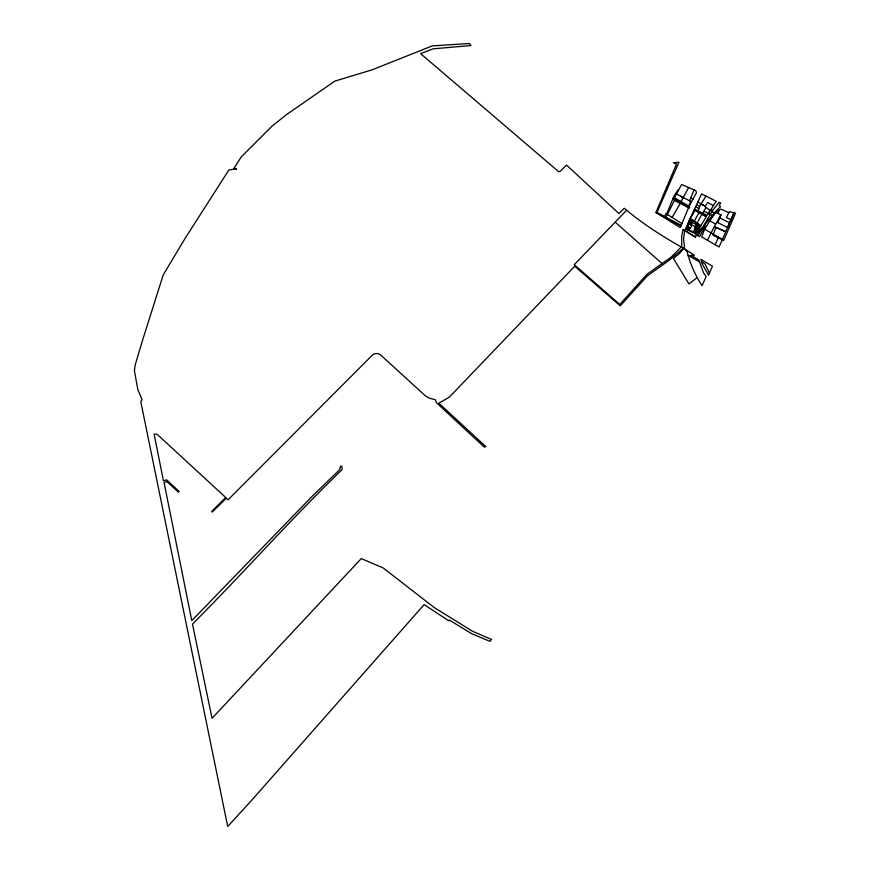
<?xml version="1.0" encoding="UTF-8"?>
<svg xmlns="http://www.w3.org/2000/svg" width="870" height="870" viewBox="0 0 870 870"><rect width="100%" height="100%" fill="white"/><g stroke="black" fill="none" stroke-linecap="round" stroke-linejoin="round"><path stroke-width="1.3" d="M689.214 206.266L674.478 197.762L681.612 184.473L695.652 190.584L696.533 192.553L689.866 204.624L680.209 227.603L655.947 212.432L676.479 164.093L673.467 162.766L678.926 162.255L656.959 212.53L681.232 225.373M685.506 229.06L696.511 234.193L695.402 237.39L684.907 230.583L690.019 218.881L700.807 225.83L697.414 232.051L696.359 231.529L695.532 233.736M697.414 232.051C706.429 224.721 711.888 214.27 720.567 206.658L719.251 205.646L720.632 202.949L719.153 202.297L712.584 210.464L710.91 209.529L710.301 210.453L704.95 206.647L707.734 202.536L713.454 205.624L706.984 215.456L698.088 210.844L699.654 206.484L705.918 196.054L716.206 201.318L713.291 205.537M715.597 224.101L707.408 240.218L719.098 246.993L734.03 212.758L727.516 227.451L716.923 222.176L715.597 224.101L709.855 220.773L704.635 229.201L701.709 236.912L707.408 240.218M689.54 200.807L694.021 189.877M696.294 224.406L694.325 229.549L697.261 230.92L699.23 225.765L689.138 221.067M693.542 232.072L694.184 230.387L696.109 231.289M698.327 225.482L695.456 232.964L686.919 228.984L689.801 221.513M688.844 229.876L689.486 228.201L687.572 227.309M690.084 227.581L689.094 230.158L686.158 228.788L687.148 226.211L690.802 227.907L691.791 225.33L688.148 223.633L689.638 219.784L692.563 221.143L691.084 225.004M715.999 227.407L725.613 231.714L714.596 226.787L715.999 227.407L712.932 235.204L723.666 240.49L735.585 213.096L729.354 211.704L726.396 217.467L730.941 219.74M717.859 222.622L721.078 214.422L716.923 222.176M709.431 273.06L708.582 275.192L702.068 263.643L700.97 259.445L712.443 266.209L709.431 273.06L705.102 264.034L701.579 261.772M664.549 216.565L666.126 213.422L666.79 213.715L674.011 196.087L677.828 190.117L678.415 190.66M715.194 244.731L718.489 237.129L704.635 229.201M694.325 221.078L700.807 225.83L706.288 216.652L694.184 209.811L699.099 212.563L694.325 221.078L690.127 218.642L701.579 193.869L705.918 196.054M688.725 205.972L690.889 201.503M665.887 217.293L674.609 200.165L689.214 208.256L689.627 207.397L673.206 198.077M681.156 201.361L688.594 187.518M703.765 228.505L699.752 236.477L697.37 235.422L698.338 232.486L705.2 225.787L703.765 228.505L702.699 227.777M715.629 212.693L717.859 213.172L719.022 210.964L718.141 210.562L716.467 211.475L709.855 220.773M703.678 225.743L712.584 210.464M696.903 223.34L701.938 214.161L699.099 212.563M702.786 213.313L705.951 207.56M682.026 223.677L672.108 217.413L680.895 202.438L688.986 207.038M690.127 218.642L694.401 211.519L693.575 211.127M697.881 235.65L702.536 227.951M708.289 213.454L710.301 210.453M701.35 204.026L705.211 206.266L697.783 201.97M626.628 210.235L574.243 264.676L619.777 304.467L647.052 274.191L671.216 257.063L681.765 246.493L681.656 236.781L682.983 229.365L684.559 230.354L683.581 239.391L684.549 247.254L668.834 260.543L647.443 275.801L620.266 305.827L574.711 266.263L449.311 397.155L438.861 403.201L485.873 446.625L484.34 447.093L466.44 430.606L436.24 402.451L435.402 399.808L429.247 398.123L425.343 395.817L380.212 354.579C377.395 352.676 373.36 353.394 371.359 356.135L228.092 499.782L226.352 498.173L212.258 512.071L211.66 511.506L225.721 497.52L157.111 434.271L154.088 434.01L163.473 480.979L166.496 479.783L179.166 491.463L178.426 492.181L166.735 481.447L164.093 482.687L191.781 620.636L311.938 496.542L339.876 469.441L340.496 466.179L341.932 466.342L341.986 469.735C290.591 519.314 243.111 573.439 192.477 624.062L212.041 718.337L361.257 558.594L383.191 567.947L434.271 607.586L472.345 631.152L491.517 639.45L489.93 641.375L471.54 633.61L449.366 620.071L448.789 620.81L424.125 604.606L252.507 799.367L227.701 826.5L140.799 401.799L142.071 399.613L137.764 389.412L134.415 370.707L135.133 365.193L142.31 341.04L163.223 274.898L185.201 238.228L228.995 169.813L236.64 169.041L233.454 169.084L241.305 156.861L272.201 125.965L286.774 114.448L334.819 81.127L372.262 69.774L432.205 45.914L469.387 43.5L471.072 45.523L433.184 48.829L420.623 53.657L558.649 171.673L560.302 171.238L566.555 165.083L619.016 213.607L624.192 208.234C642.397 223.655 662.646 236.52 683.374 248.189M697.12 277.541L688.953 283.935L673.434 258.51L679.709 253.224L684.222 248.102L687.202 251.843C690.127 263.697 695.25 275.366 702.036 285.654L706.157 276.573L703.525 272.821L698.871 260.021L691.378 255.486M718.141 210.562L720.969 209.094L728.799 212.65M687.985 255.726L694.477 255.269L685.223 249.375M711.812 211.899L714.313 212.617M687.159 232.04L695.598 236.814M688.638 222.35L691.574 223.72M695.804 225.689L698.73 227.059M688.986 223.623L697.512 227.603M695.315 226.972L698.24 228.342M694.815 228.266L697.751 229.636M686.658 227.505L689.595 228.864M694.499 209.115L698.088 210.844M729.582 222.807L719.283 217.62M703.939 211.225L712.399 215.564M680.938 226.015L655.947 212.432M676.512 193.977L691.541 201.851M718.489 237.129L722.404 239.196M695.576 206.799L698.925 208.582M672.771 199.143L680.329 203.33M701.938 214.161L706.288 216.652M688.703 255.671L699.099 261.707M690.66 197.827L693.336 199.404M696.565 204.581L699.654 206.484M717.859 213.172L720.719 214.933M667.301 214.357L672.108 217.413M707.484 219.218L708.876 220.24M680.644 196.131L682.852 198.023M662.277 263.73L615.188 222.187"/></g></svg>
